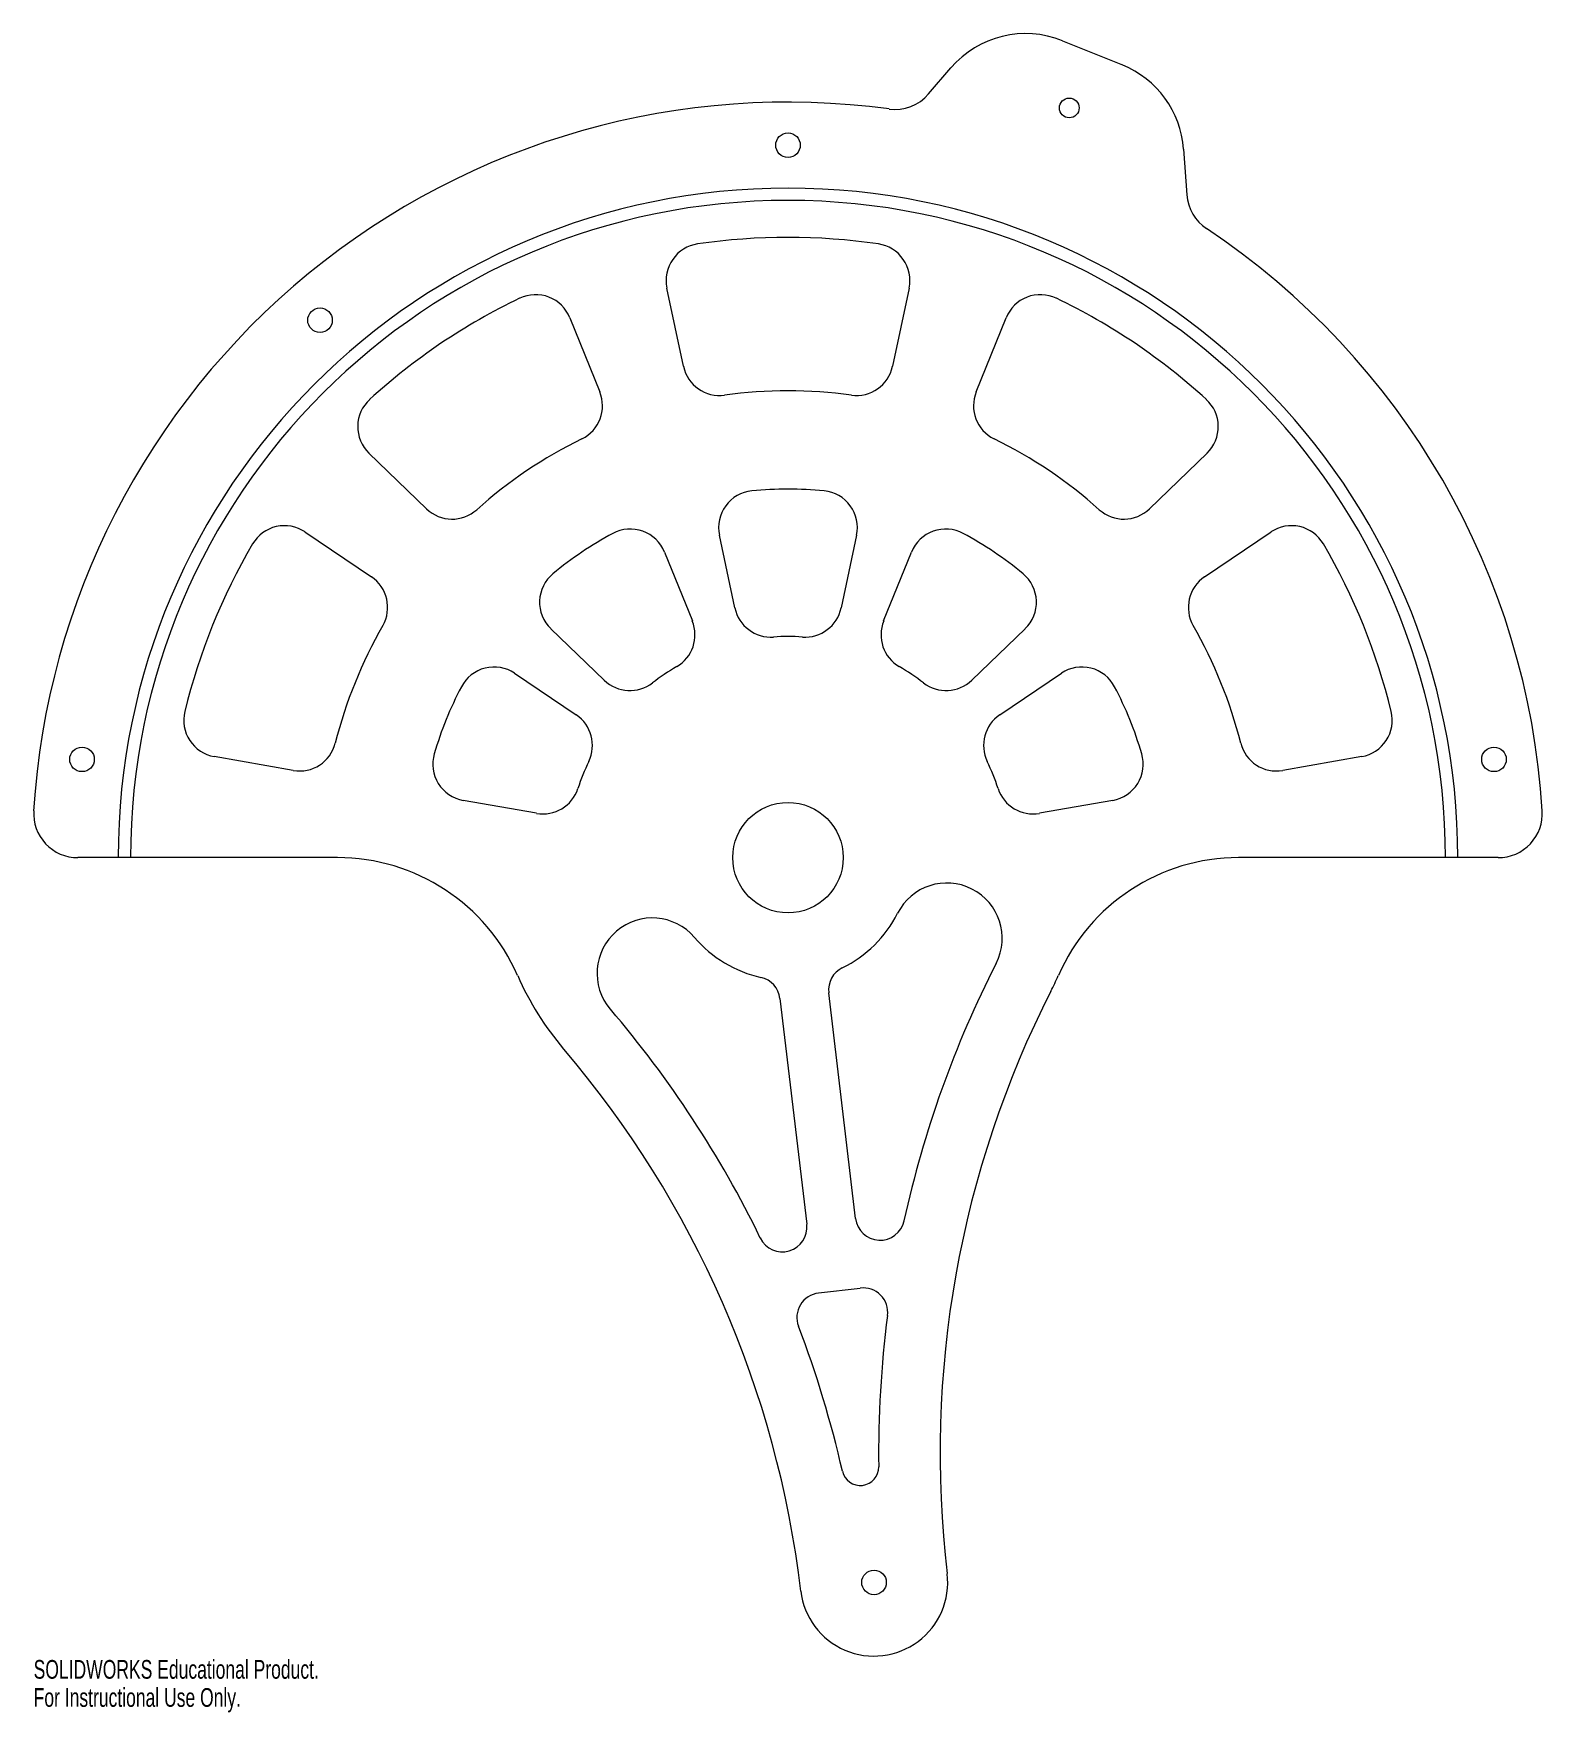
# Model space of a CAD drawing. Header units: inches. Extents: x -7.7 to 7.7, y -8.7 to 8.4.
import ezdxf

# ---------------------------------------------------------------- set-up
doc = ezdxf.new("R2010")
doc.units = ezdxf.units.IN
doc.header["$MEASUREMENT"] = 0
doc.styles.add('SLDTEXTSTYLE0', font='TXT', dxfattribs={"width": 0.7})

msp = doc.modelspace()

# ---------------------------------------------------------------- linework, layer by layer
at = {"color": 7, "linetype": 'Continuous', "lineweight": 15}
for p, q in [((2.791, 8.313), (3.401, 8.067)), ((1.43, 7.772), (1.657, 8.036)), ((4.024, 7.211), (4.057, 6.744)), ((-1.063, 5), (-1.232, 5.796)), ((1.232, 5.796), (1.063, 5)), ((-2.22, 5.494), (-1.915, 4.739)), ((1.915, 4.739), (2.22, 5.494)), ((-3.677, 3.551), (-4.263, 4.116)), ((4.263, 4.116), (3.677, 3.551)), ((-4.913, 3.314), (-4.237, 2.858)), ((-0.54, 2.541), (-0.697, 3.281)), ((0.697, 3.281), (0.54, 2.541)), ((4.237, 2.858), (4.913, 3.314)), ((-1.256, 3.11), (-0.973, 2.409)), ((0.973, 2.409), (1.256, 3.11)), ((-1.869, 1.805), (-2.413, 2.33)), ((2.413, 2.33), (1.869, 1.805)), ((-2.781, 1.876), (-2.154, 1.453)), ((2.154, 1.453), (2.781, 1.876)), ((-5.034, 0.888), (-5.836, 1.029)), ((5.836, 1.029), (5.034, 0.888)), ((-2.559, 0.451), (-3.303, 0.582)), ((3.303, 0.582), (2.559, 0.451)), ((-4.583, 0), (-7.223, 0)), ((7.223, 0), (4.583, 0)), ((-0.082, -1.434), (0.191, -3.731)), ((0.687, -3.673), (0.415, -1.375)), ((0.31, -4.43), (0.735, -4.38))]:
    msp.add_line(p, q, dxfattribs=at)
for centre, radius in [((2.861, 7.629), 0.1), ((0, 7.25), 0.125), ((-4.76, 5.469), 0.125), ((-7.181, 1), 0.125), ((7.181, 1), 0.125), ((0, 0), 0.562), ((0.875, -7.375), 0.125)]:
    msp.add_circle(centre, radius, dxfattribs=at)
for centre, radius, start, end in [((2.417, 7.386), 1, 68, 139.4111), ((3.026, 7.139), 1, 4.1088, 68), ((1.089, 8.064), 0.45, 262.3128, 319.4111), ((0, 0), 7.688, 82.3128, 176.4353), ((0, 0), 6.813, 0, 180), ((0, 0), 6.688, 0, 180), ((4.506, 6.776), 0.45, 184.1088, 236.3747), ((0, 0), 7.687, 3.5647, 56.3747), ((-0.865, 5.874), 0.375, 98.3789, 192), ((0, 0), 6.312, 81.6211, 98.3789), ((0.865, 5.874), 0.375, 348, 81.6211), ((0, 0), 6.313, 115.6211, 132.3789), ((-2.567, 5.354), 0.375, 22, 115.6211), ((2.567, 5.354), 0.375, 64.3789, 158), ((0, 0), 6.313, 47.6211, 64.3789), ((-0.696, 5.078), 0.375, 192, 277.8039), ((0.696, 5.078), 0.375, 262.1961, 348), ((-4.002, 4.386), 0.375, 132.3789, 226), ((-2.262, 4.599), 0.375, 296.1961, 22), ((0, 0), 4.75, 82.1961, 97.8039), ((2.262, 4.599), 0.375, 158, 243.8039), ((4.002, 4.386), 0.375, 314, 47.6211), ((0, 0), 4.75, 116.1961, 131.8039), ((0, 0), 4.75, 48.1961, 63.8039), ((-0.331, 3.359), 0.375, 95.6206, 192), ((0, 0), 3.75, 84.3794, 95.6206), ((0.331, 3.359), 0.375, 348, 84.3794), ((-3.416, 3.82), 0.375, 226, 311.8039), ((3.416, 3.82), 0.375, 228.1961, 314), ((-5.122, 3.003), 0.375, 56, 149.6211), ((0, 0), 3.75, 118.3794, 129.6206), ((-1.604, 2.969), 0.375, 22, 118.3794), ((1.604, 2.969), 0.375, 61.6206, 158), ((0, 0), 3.75, 50.3794, 61.6206), ((5.122, 3.003), 0.375, 30.3789, 124), ((0, 0), 6.313, 149.6211, 166.3789), ((0, 0), 6.313, 13.6211, 30.3789), ((-4.447, 2.547), 0.375, 330.1961, 56), ((-2.152, 2.6), 0.375, 129.6206, 226), ((2.152, 2.6), 0.375, 314, 50.3794), ((4.447, 2.547), 0.375, 124, 209.8039), ((-1.321, 2.268), 0.375, 300.2132, 22), ((-0.173, 2.619), 0.375, 192, 273.7868), ((0.173, 2.619), 0.375, 266.2132, 348), ((1.321, 2.268), 0.375, 158, 239.7868), ((0, 0), 4.75, 150.1961, 165.8039), ((0, 0), 2.25, 86.2132, 93.7868), ((0, 0), 4.75, 14.1961, 29.8039), ((-2.99, 1.565), 0.375, 56, 152.3794), ((0, 0), 2.25, 120.2132, 127.7868), ((0, 0), 2.25, 52.2132, 59.7868), ((2.99, 1.565), 0.375, 27.6206, 124), ((0, 0), 3.75, 152.3794, 163.6206), ((-1.608, 2.075), 0.375, 226, 307.7868), ((1.608, 2.075), 0.375, 232.2132, 314), ((0, 0), 3.75, 16.3794, 27.6206), ((-5.771, 1.398), 0.375, 166.3789, 260), ((-2.364, 1.142), 0.375, 334.2132, 56), ((2.364, 1.142), 0.375, 124, 205.7868), ((5.771, 1.398), 0.375, 280, 13.6211), ((-4.968, 1.257), 0.375, 260, 345.8039), ((-3.238, 0.952), 0.375, 163.6206, 260), ((3.238, 0.952), 0.375, 280, 16.3794), ((4.968, 1.257), 0.375, 194.1961, 280), ((0, 0), 2.25, 154.2132, 161.7868), ((0, 0), 2.25, 18.2132, 25.7868), ((-2.493, 0.82), 0.375, 260, 341.7868), ((2.493, 0.82), 0.375, 198.2132, 280), ((-7.223, 0.45), 0.45, 176.4353, 270), ((7.223, 0.45), 0.45, 270, 3.5647), ((-4.583, -2), 2, 23.5782, 90), ((4.583, -2), 2, 90, 156.4218), ((1.616, -0.821), 0.563, 333.0568, 153.0568), ((-1.379, -1.177), 0.563, 40.4756, 220.4756), ((0, 0), 1.25, 296.2374, 333.0568), ((0, 0), 1.25, 220.4756, 257.295), ((0.663, -1.345), 0.25, 116.2374, 186.7662), ((11.929, -6.063), 11.007, 153.0568, 167.584), ((0, 0), 3, 203.5782, 220.4756), ((-0.33, -1.463), 0.25, 6.7662, 77.295), ((11.929, -6.063), 10.382, 153.0568, 186.7662), ((0, 0), 3, 333.0568, 336.4218), ((-10.179, -8.687), 11.007, 25.9483, 40.4756), ((-10.179, -8.687), 10.382, 6.7662, 40.4756), ((-0.057, -3.761), 0.25, 205.9483, 6.7662), ((0.936, -3.643), 0.25, 186.7662, 347.584), ((0.34, -4.679), 0.25, 96.7662, 200.8568), ((0.764, -4.628), 0.25, 352.6755, 96.7662), ((-10.179, -8.687), 11.007, 12.8235, 20.8568), ((11.929, -6.063), 11.007, 172.6755, 180.7089), ((0.736, -6.202), 0.187, 192.8235, 0.7089), ((0.875, -7.375), 0.75, 186.7662, 6.7662)]:
    msp.add_arc(centre, radius, start, end, dxfattribs=at)

# ---------------------------------------------------------------- texts
at = {"color": 7, "linetype": 'Continuous', "char_height": 0.1903, "attachment_point": 1, "style": 'SLDTEXTSTYLE0'}
for s, insert in [('SOLIDWORKS Educational Product.', (-7.673, -8.165)), ('For Instructional Use Only.', (-7.673, -8.451))]:
    msp.add_mtext(s, dxfattribs=dict(at, insert=insert))

doc.saveas('drawing.dxf')
